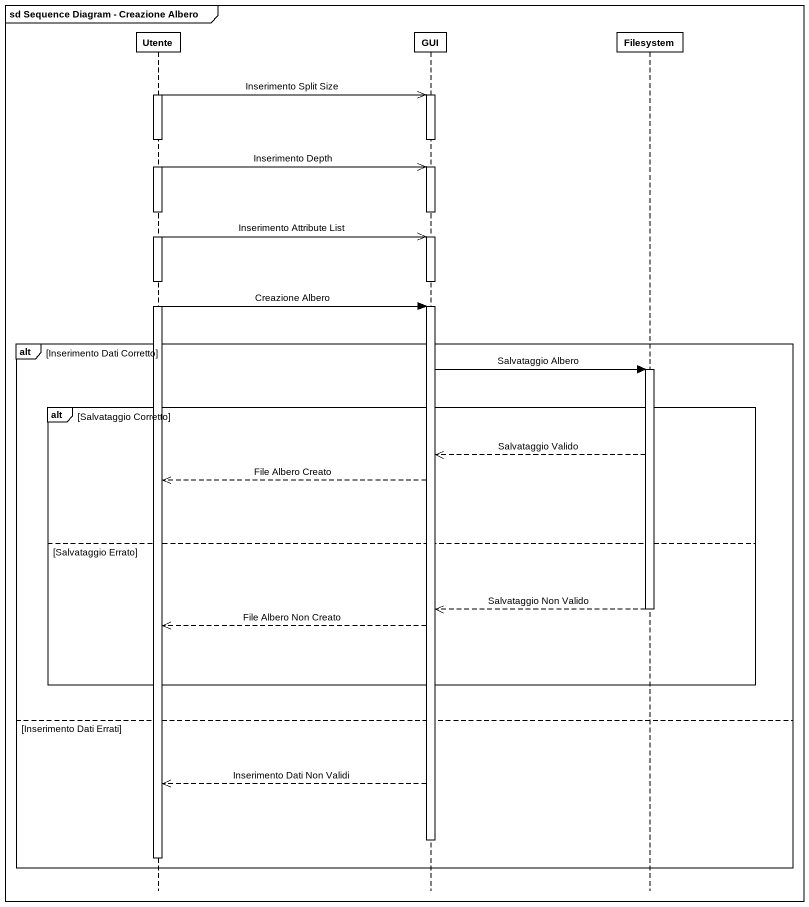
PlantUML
@startuml
mainframe sd Sequence Diagram - Creazione Albero
hide footbox
participant Utente
participant GUI
participant Filesystem

activate Utente
Utente ->> GUI : Inserimento Split Size
activate GUI
deactivate GUI
Utente ->> GUI : Inserimento Depth
activate GUI
deactivate GUI
Utente ->> GUI : Inserimento Attribute List
activate GUI
deactivate GUI
Utente -> GUI : Creazione Albero
activate GUI
alt Inserimento Dati Corretto
  GUI -> Filesystem : Salvataggio Albero
  activate Filesystem
  alt Salvataggio Corretto
    Filesystem -->> GUI : Salvataggio Valido
    GUI -->> Utente : File Albero Creato
  else Salvataggio Errato
    Filesystem -->> GUI : Salvataggio Non Valido
    deactivate Filesystem
    GUI -->> Utente : File Albero Non Creato
  end
else Inserimento Dati Errati
  GUI -->> Utente : Inserimento Dati Non Validi
  deactivate GUI
  deactivate Utente
end
@enduml
